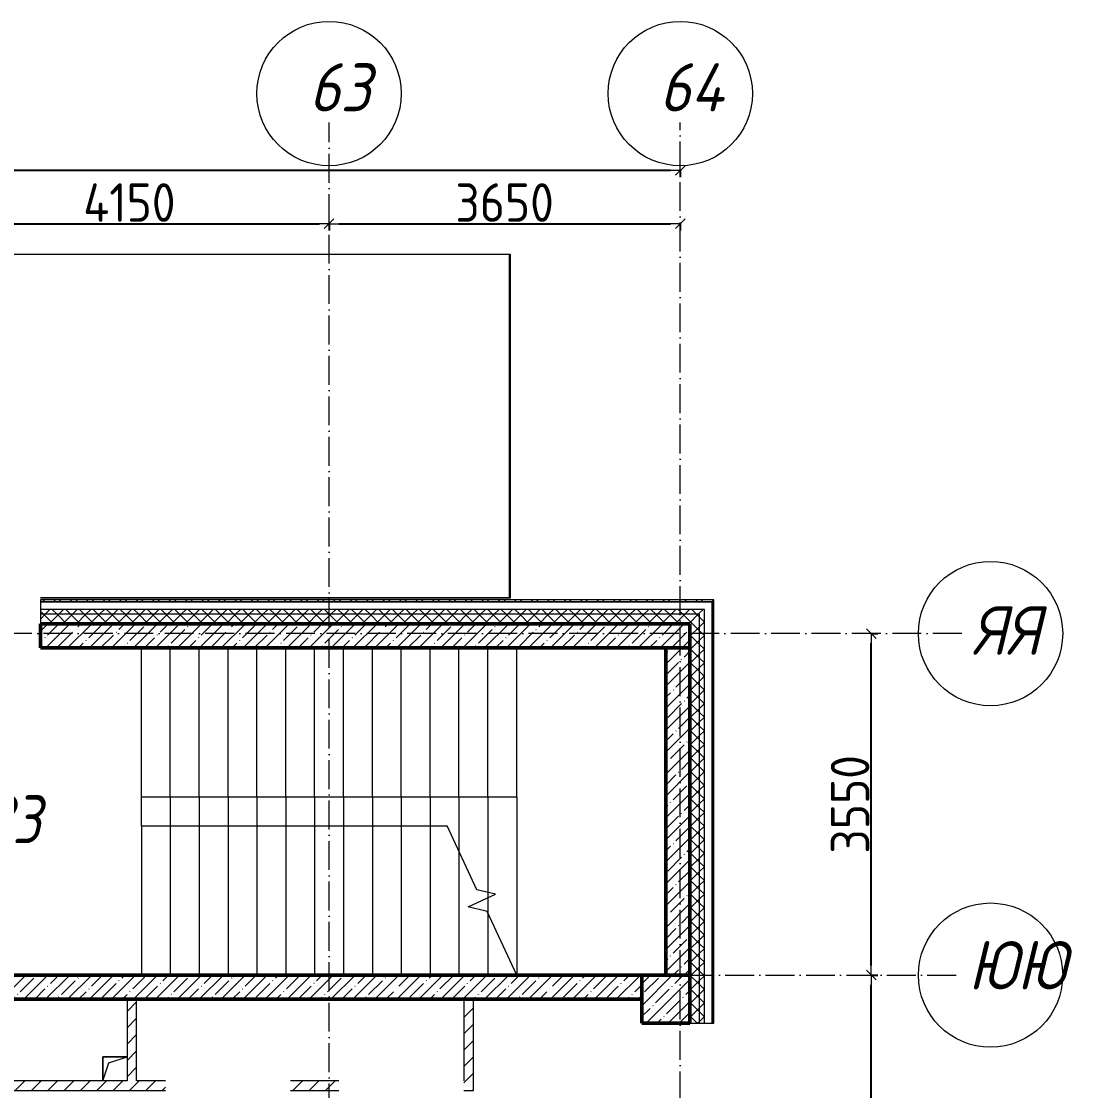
# Model space of a CAD drawing. Header units: millimetres. Extents: x -401725 to 250493, y 305116 to 802890.
# Drawn here: x 78711 to 89636, y 539847 to 550959 of the extents above; entities that cross this region are included whole.
import ezdxf

# ---------------------------------------------------------------- set-up
doc = ezdxf.new("R2010")
doc.units = ezdxf.units.MM
doc.linetypes.add('50_200_ШТРИХ_1Т_ш5_п1_п1_', pattern=[700, 500, -100, 0, -100])
for name, color, linetype, lineweight in [('A-____-____-DIMS', 7, 'Continuous', 9), ('A-FLOR-____-OTLN', 7, 'Continuous', 9), ('A-GENM-____-OTLN', 7, 'Continuous', 9), ('A-WALL-____-MCUT', 7, 'Continuous', 13), ('A-WALL-____-MCUT-1', 7, 'Continuous', 9), ('A-WALL-____-MCUT-2', 7, 'Continuous', 50), ('A-WALL-____-PATT-1', 7, 'Continuous', 9), ('A-WALL-FNSH-MCUT-1', 7, 'Continuous', 9), ('I-WALL-____-OTLN', 7, 'Continuous', 9), ('S-COLS-____-MCUT', 7, 'Continuous', 50), ('S-COLS-____-OTLN', 7, 'Continuous', 9), ('S-GRID-____-IDEN', 7, 'Continuous', 9), ('S-GRID-____-OTLN-1', 7, '50_200_ШТРИХ_1Т_ш5_п1_п1_', 9), ('S-STRS-____-MBND', 7, 'Continuous', 9), ('S-STRS-____-OTLN-1', 7, 'Continuous', 9), ('Марки помещений', 7, 'Continuous', 9)]:
    doc.layers.add(name, color=color, linetype=linetype, lineweight=lineweight)
doc.styles.add('ISOCPEUR_I_2', font='isocpeui.ttf', dxfattribs={"width": 0.85, "height": 2.3})
doc.styles.add('ISOCPEUR_I_9', font='isocpeui.ttf', dxfattribs={"width": 0.9, "height": 250})
doc.styles.add('СПДС', font='isocpeur.ttf', dxfattribs={"width": 0.9})
doc.dimstyles.new('Размера А3', dxfattribs={"dimtxt": 200, "dimasz": 100, "dimexe": 70, "dimexo": 100, "dimgap": 20, "dimtad": 1, "dimdec": 0, "dimrnd": 10, "dimzin": 0, "dimdsep": 46, "dimtxsty": 'СПДС', "dimblk": 'ARROWHEAD_6', "dimcen": 1, "dimclrd": 256, "dimclre": 256, "dimclrt": 256, "dimazin": 0, "dimtfac": 1, "dimtdec": 0, "dimtmove": 2, "dimatfit": 3, "dimfxl": 1, "dimtolj": 1, "dimtzin": 0, "dimarcsym": 0})
pattern_1 = [(45, (-15591.66, 459015.94), (-85.53659, 85.53659), []), (45, (-15534.64, 459015.94), (-85.53659, 85.53659), [])]
pattern_2 = [(45, (-15591.66, 459015.94), (-70.71068, 70.71068), []), (135, (-15591.66, 459015.94), (-70.71068, -70.71068), [])]
pattern_3 = [(45, (-15591.66, 459015.94), (-84.85281, 84.85281), [])]
pattern_4 = [(45, (-15591.66, 459015.94), (-114.04925, 114.04925), []), (45, (-15477.61, 459015.94), (-114.04925, 114.04925), [201.612, -40.322, 3.353, -36.97])]

# ---------------------------------------------------------------- blocks, each defined once
blk = doc.blocks.new('BSC_Колонна _Прямоугольная - 500х500-V104-АР1_План отверстий 2 этажа в осях 1-64_Ю-ЯЯ')
at = {"layer": 'S-COLS-____-OTLN'}
h = blk.add_hatch(dxfattribs=at)
h.set_pattern_fill('FP_117', color=256, style=0, pattern_type=2)
h.set_pattern_definition([(135, (81781.04, -101000), (-114.04925, -114.04925), []), (135, (81781.04, -100885.95), (-114.04925, -114.04925), [201.613, -40.323, 3.353, -36.97])])
h.paths.add_polyline_path([(250, 250), (-250, 250), (-250, -250), (250, -250)], flags=0)
at = {"layer": 'S-COLS-____-MCUT'}
for p, q in [((250, 250), (-250, 250)), ((-250, 250), (-250, -250)), ((250, -250), (250, 250)), ((-250, -250), (250, -250))]:
    blk.add_line(p, q, dxfattribs=at)
blk = doc.blocks.new('AR_Отверстие прямоугольное _в плите_ - AR_Отверстие прямоугольное _в плите_-V183-АР1_План отверстий 2 этажа в осях 1-64_Ю-ЯЯ')
at = {"layer": 'A-GENM-____-OTLN'}
for p, q in [((125, 125), (-125, 125)), ((-125, 125), (-125, -125)), ((-63, 63), (125, 125)), ((-125, -125), (-63, 63))]:
    blk.add_line(p, q, dxfattribs=at)
blk = doc.blocks.new('Ось сетки - Круг_Ø6_00__ISO-2_5_0_9K_-25732049-АР1_План отверстий 2 этажа в осях 1-64_Ю-ЯЯ')
at = {"layer": 'S-GRID-____-IDEN'}
blk.add_circle((0, 0), 3, dxfattribs=at)
blk = doc.blocks.new('ARROWHEAD_6')
at = {"color": 0, "linetype": 'Continuous'}
for p, q in [((0, 0), (-1, 0)), ((-0.5, -0.5), (0.5, 0.5))]:
    blk.add_line(p, q, dxfattribs=at)
blk = doc.blocks.new('*D4571')
at = {"layer": 'A-____-____-DIMS', "lineweight": -2, "transparency": 16777216}
for p, q in [((77758, 548862), (77758, 548786)), ((77858, 548856), (81808, 548856)), ((81908, 548862), (81908, 548786))]:
    blk.add_line(p, q, dxfattribs=at)
at = {"layer": 'Defpoints', "color": 0, "lineweight": 30, "transparency": 16777216}
for p in [(77758, 548962), (81908, 548962), (81908, 548856)]:
    blk.add_point(p, dxfattribs=at)
at = {"layer": 'A-____-____-DIMS', "lineweight": -2, "transparency": 16777216, "xscale": 100, "yscale": 100, "zscale": 100, "rotation": 180}
blk.add_blockref('ARROWHEAD_6', (77758, 548856), dxfattribs=at)
at = {"layer": 'A-____-____-DIMS', "lineweight": -2, "transparency": 16777216, "xscale": 100, "yscale": 100, "zscale": 100}
blk.add_blockref('ARROWHEAD_6', (81908, 548856), dxfattribs=at)
at = {"layer": 'A-____-____-DIMS', "transparency": 16777216, "insert": (79833, 549076), "char_height": 400, "width": 2.38, "attachment_point": 5, "style": 'СПДС'}
blk.add_mtext('\\A1;4150', dxfattribs=at)
blk = doc.blocks.new('*D4572')
at = {"layer": 'A-____-____-DIMS', "lineweight": -2, "transparency": 16777216}
for p, q in [((81908, 548862), (81908, 548786)), ((82008, 548856), (85458, 548856)), ((85558, 548862), (85558, 548786))]:
    blk.add_line(p, q, dxfattribs=at)
at = {"layer": 'Defpoints', "color": 0, "lineweight": 30, "transparency": 16777216}
for p in [(81908, 548962), (85558, 548962), (85558, 548856)]:
    blk.add_point(p, dxfattribs=at)
at = {"layer": 'A-____-____-DIMS', "lineweight": -2, "transparency": 16777216, "xscale": 100, "yscale": 100, "zscale": 100, "rotation": 180}
blk.add_blockref('ARROWHEAD_6', (81908, 548856), dxfattribs=at)
at = {"layer": 'A-____-____-DIMS', "lineweight": -2, "transparency": 16777216, "xscale": 100, "yscale": 100, "zscale": 100}
blk.add_blockref('ARROWHEAD_6', (85558, 548856), dxfattribs=at)
at = {"layer": 'A-____-____-DIMS', "transparency": 16777216, "insert": (83733, 549076), "char_height": 400, "width": 2.49, "attachment_point": 5, "style": 'СПДС'}
blk.add_mtext('\\A1;3650', dxfattribs=at)
blk = doc.blocks.new('*D4573')
at = {"layer": 'A-____-____-DIMS', "lineweight": -2, "transparency": 16777216}
for p, q in [((-17942, 549415), (-17942, 549339)), ((-17842, 549409), (33027, 549409)), ((85458, 549409), (34435, 549409)), ((85558, 549415), (85558, 549339))]:
    blk.add_line(p, q, dxfattribs=at)
at = {"layer": 'Defpoints', "color": 0, "lineweight": 30, "transparency": 16777216}
for p in [(-17942, 549515), (85558, 549515), (85558, 549409)]:
    blk.add_point(p, dxfattribs=at)
at = {"layer": 'A-____-____-DIMS', "lineweight": -2, "transparency": 16777216, "xscale": 100, "yscale": 100, "zscale": 100, "rotation": 180}
blk.add_blockref('ARROWHEAD_6', (-17942, 549409), dxfattribs=at)
at = {"layer": 'A-____-____-DIMS', "lineweight": -2, "transparency": 16777216, "xscale": 100, "yscale": 100, "zscale": 100}
blk.add_blockref('ARROWHEAD_6', (85558, 549409), dxfattribs=at)
at = {"layer": 'A-____-____-DIMS', "transparency": 16777216, "insert": (33047, 549835), "char_height": 400, "width": 3.54, "attachment_point": 1, "line_spacing_factor": 1.149209, "style": 'СПДС'}
blk.add_mtext('\\A1;103500', dxfattribs=at)
blk = doc.blocks.new('*D4588')
at = {"layer": 'A-____-____-DIMS', "lineweight": -2, "transparency": 16777216}
for p, q in [((87537, 541047), (87613, 541047)), ((87543, 534697), (87543, 540947)), ((87537, 534597), (87613, 534597))]:
    blk.add_line(p, q, dxfattribs=at)
at = {"layer": 'Defpoints', "color": 0, "lineweight": 30, "transparency": 16777216}
for p in [(87437, 541047), (87543, 541047), (87437, 534597)]:
    blk.add_point(p, dxfattribs=at)
at = {"layer": 'A-____-____-DIMS', "lineweight": -2, "transparency": 16777216, "xscale": 100, "yscale": 100, "zscale": 100}
for p, rotation in [((87543, 541047), 90), ((87543, 534597), 270)]:
    blk.add_blockref('ARROWHEAD_6', p, dxfattribs=dict(at, rotation=rotation))
at = {"layer": 'A-____-____-DIMS', "transparency": 16777216, "insert": (87323, 537822), "char_height": 400, "width": 2.56, "attachment_point": 5, "rotation": 90, "style": 'СПДС'}
blk.add_mtext('\\A1;6450', dxfattribs=at)
blk = doc.blocks.new('*D4589')
at = {"layer": 'A-____-____-DIMS', "lineweight": -2, "transparency": 16777216}
for p, q in [((87537, 544597), (87613, 544597)), ((87543, 541147), (87543, 544497)), ((87537, 541047), (87613, 541047))]:
    blk.add_line(p, q, dxfattribs=at)
at = {"layer": 'Defpoints', "color": 0, "lineweight": 30, "transparency": 16777216}
for p in [(87437, 544597), (87543, 544597), (87437, 541047)]:
    blk.add_point(p, dxfattribs=at)
at = {"layer": 'A-____-____-DIMS', "lineweight": -2, "transparency": 16777216, "xscale": 100, "yscale": 100, "zscale": 100}
for p, rotation in [((87543, 544597), 90), ((87543, 541047), 270)]:
    blk.add_blockref('ARROWHEAD_6', p, dxfattribs=dict(at, rotation=rotation))
at = {"layer": 'A-____-____-DIMS', "transparency": 16777216, "insert": (87323, 542822), "char_height": 400, "width": 2.49, "attachment_point": 5, "rotation": 90, "style": 'СПДС'}
blk.add_mtext('\\A1;3550', dxfattribs=at)
blk = doc.blocks.new('2этаж')
at = {"layer": 'S-GRID-____-OTLN-1', "color": 251, "ltscale": 0.6, "true_color": 0x636466}
for p, q in [((81908.3, 508532.6), (81908.3, 549908.8)), ((85558.3, 498997), (85558.3, 549908.8)), ((88482.7, 544597), (-20260.4, 544597)), ((-20260.4, 541047), (88482.7, 541047))]:
    blk.add_line(p, q, dxfattribs=at)
at = {"layer": 'S-GRID-____-IDEN', "xscale": 250, "yscale": 250, "zscale": 99.99999999999993}
for p in [(81908.3, 550208.8), (85558.3, 550208.8)]:
    blk.add_blockref('Ось сетки - Круг_Ø6_00__ISO-2_5_0_9K_-25732049-АР1_План отверстий 2 этажа в осях 1-64_Ю-ЯЯ', p, dxfattribs=at)
for p, rotation in [((88782.7, 544597), 89.9999999999998), ((88782.7, 541047), 269.9999999999995)]:
    blk.add_blockref('Ось сетки - Круг_Ø6_00__ISO-2_5_0_9K_-25732049-АР1_План отверстий 2 этажа в осях 1-64_Ю-ЯЯ', p, dxfattribs=dict(at, rotation=rotation))
at = {"layer": 'S-GRID-____-IDEN', "char_height": 500, "attachment_point": 1, "style": 'ISOCPEUR_I_9'}
for s, insert, width in [('63', (81698.8, 550523.4), 404.05), ('64', (85339.8, 550523.4), 425.696), ('ЯЯ', (88593.1, 544878.9), 447.342), ('ЮЮ', (88552.4, 541399.4), 533.924)]:
    blk.add_mtext(s, dxfattribs=dict(at, insert=insert, width=width))
at = {"layer": 'A-____-____-DIMS'}
dim = blk.add_linear_dim(base=(85558.3, 549408.6), p1=(-17941.7, 549514.7), p2=(85558.3, 549514.7), dimstyle='Размера А3', override={"dimtxt": 400}, dxfattribs=at)
dim.commit()
dim.dimension.update_dxf_attribs({"geometry": '*D4573', "text_midpoint": (33731.2, 549568.6), "dimtype": 160})
for base, p1, p2, picture, middle in [((81908.3, 548856.4), (77758.3, 548962.5), (81908.3, 548962.5), '*D4571', (79833.3, 549076.4)), ((85558.3, 548856.4), (81908.3, 548962.5), (85558.3, 548962.5), '*D4572', (83733.3, 549076.4))]:
    dim = blk.add_linear_dim(base=base, p1=p1, p2=p2, dimstyle='Размера А3', override={"dimtxt": 400}, dxfattribs=at)
    dim.commit()
    dim.dimension.update_dxf_attribs({"geometry": picture, "text_midpoint": middle})
for base, p1, p2, picture, middle in [((87542.6, 544597), (87436.5, 541047), (87436.5, 544597), '*D4589', (87322.6, 542822)), ((87542.6, 541047), (87436.5, 534597), (87436.5, 541047), '*D4588', (87322.6, 537822))]:
    dim = blk.add_linear_dim(base=base, p1=p1, p2=p2, angle=90, dimstyle='Размера А3', override={"dimtxt": 400}, dxfattribs=at)
    dim.commit()
    dim.dimension.update_dxf_attribs({"geometry": picture, "text_midpoint": middle})

msp = doc.modelspace()

# ---------------------------------------------------------------- hatches: boundary and pattern name
at = {"layer": 'A-WALL-____-PATT-1'}
h = msp.add_hatch(dxfattribs=at)
h.set_pattern_fill('FP_3', color=256, style=0, pattern_type=2)
h.set_pattern_definition(pattern_1)
h.paths.add_polyline_path([(85888.3366, 544926.983), (85908.3366, 544926.983), (85908.3366, 544946.983), (78908.3366, 544946.983), (78908.3366, 544926.983), (83373.1929, 544926.983)], flags=0)
h.paths.add_polyline_path([(77908.3366, 544926.983), (77908.3366, 544946.983), (76158.3366, 544946.983), (76158.3366, 544926.983), (76303.1902, 544926.983)], flags=0)
h.paths.add_polyline_path([(73651.9392, 544926.983), (74358.3366, 544926.983), (74358.3366, 544946.983), (73418.3366, 544946.983), (73418.3366, 544926.983)], flags=0)
h = msp.add_hatch(dxfattribs=at)
h.set_pattern_fill('FP_3', color=256, style=0, pattern_type=2)
h.set_pattern_definition(pattern_1)
h.paths.add_polyline_path([(85908.3366, 528496.983), (85908.3366, 529746.983), (85888.3366, 529746.983), (85888.3366, 528496.983)], flags=0)
h.paths.add_polyline_path([(85888.3366, 531546.983), (85908.3366, 531546.983), (85908.3366, 532746.983), (85888.3366, 532746.983), (85888.3366, 532384.6563)], flags=0)
h.paths.add_polyline_path([(85908.3366, 534546.983), (85908.3366, 535746.983), (85888.3366, 535746.983), (85888.3366, 534546.983)], flags=0)
h.paths.add_polyline_path([(85908.3366, 537546.983), (85908.3366, 538746.983), (85888.3366, 538746.983), (85888.3366, 537546.983)], flags=0)
h.paths.add_polyline_path([(85908.3366, 540546.983), (85908.3366, 544926.983), (85888.3366, 544926.983), (85888.3366, 540546.983)], flags=0)
h = msp.add_hatch(dxfattribs=at)
h.set_pattern_fill('FP_1', color=256, style=0, pattern_type=2)
h.set_pattern_definition(pattern_2)
h.paths.add_polyline_path([(85758.3366, 544796.983), (85808.3366, 544796.983), (85808.3366, 544846.983), (78908.3366, 544846.983), (78908.3366, 544796.983), (83373.1929, 544796.983)], flags=0)
h.paths.add_polyline_path([(73651.9392, 544796.983), (74358.3366, 544796.983), (74358.3366, 544846.983), (73158.3366, 544846.983), (73158.3366, 544796.983)], flags=0)
h.paths.add_polyline_path([(76158.3366, 544796.983), (77908.3366, 544796.983), (77908.3366, 544846.983), (76158.3366, 544846.983)], flags=0)
h.paths.add_polyline_path([(71358.3366, 544796.983), (71358.3366, 544846.983), (70233.3366, 544846.983), (70233.3366, 544796.983), (71000.6882, 544796.983)], flags=0)
h.paths.add_polyline_path([(68433.3366, 544796.983), (68433.3366, 544846.983), (67308.3366, 544846.983), (67308.3366, 544796.983), (68349.4372, 544796.983)], flags=0)
h.paths.add_polyline_path([(61458.3366, 544796.983), (62658.3366, 544796.983), (62658.3366, 544846.983), (61458.3366, 544846.983)], flags=0)
h.paths.add_polyline_path([(59658.3366, 544796.983), (59658.3366, 544846.983), (56108.3366, 544846.983), (56108.3366, 544796.983), (58628.1836, 544796.983)], flags=0)
h.paths.add_polyline_path([(54308.3366, 544796.983), (54308.3366, 544846.983), (53108.3366, 544846.983), (53108.3366, 544796.983)], flags=0)
h.paths.add_polyline_path([(51308.3366, 544796.983), (51308.3366, 544846.983), (50108.3366, 544846.983), (50108.3366, 544796.983)], flags=0)
h.paths.add_polyline_path([(48308.3366, 544796.983), (48308.3366, 544846.983), (47058.3366, 544846.983), (47058.3366, 544796.983), (48023.1796, 544796.983)], flags=0)
h.paths.add_polyline_path([(44488.1782, 544796.983), (45258.3366, 544796.983), (45258.3366, 544846.983), (44058.3366, 544846.983), (44058.3366, 544796.983)], flags=0)
h.paths.add_polyline_path([(42258.3366, 544796.983), (42258.3366, 544846.983), (41058.3366, 544846.983), (41058.3366, 544796.983), (41836.9272, 544796.983)], flags=0)
h.paths.add_polyline_path([(39258.3366, 544796.983), (39258.3366, 544846.983), (38058.3366, 544846.983), (38058.3366, 544796.983)], flags=0)
h.paths.add_polyline_path([(35650.6749, 544796.983), (36258.3366, 544796.983), (36258.3366, 544846.983), (34608.3366, 544846.983), (34608.3366, 544796.983), (34766.9245, 544796.983)], flags=0)
h = msp.add_hatch(dxfattribs=at)
h.set_pattern_fill('FP_1', color=256, style=0, pattern_type=2)
h.set_pattern_definition(pattern_2)
h.paths.add_polyline_path([(85658.3366, 544696.983), (85758.3366, 544696.983), (85758.3366, 544796.983), (78908.3366, 544796.983), (78908.3366, 544696.983), (83373.1929, 544696.983)], flags=0)
h.paths.add_polyline_path([(77408.3366, 544696.983), (77908.3366, 544696.983), (77908.3366, 544796.983), (76158.3366, 544796.983), (76158.3366, 544702.983), (76233.3366, 544702.983), (76233.3366, 544696.983), (76303.1902, 544696.983)], flags=0)
h.paths.add_polyline_path([(73651.9392, 544696.983), (74283.3366, 544696.983), (74283.3366, 544702.983), (74358.3366, 544702.983), (74358.3366, 544796.983), (73158.3366, 544796.983), (73158.3366, 544696.983)], flags=0)
h.paths.add_polyline_path([(71000.6882, 544696.983), (71283.3366, 544696.983), (71283.3366, 544702.983), (71358.3366, 544702.983), (71358.3366, 544796.983), (70233.3366, 544796.983), (70233.3366, 544702.983), (70308.3366, 544702.983), (70308.3366, 544696.983)], flags=0)
h.paths.add_polyline_path([(68349.4372, 544696.983), (68358.3366, 544696.983), (68358.3366, 544702.983), (68433.3366, 544702.983), (68433.3366, 544796.983), (67308.3366, 544796.983), (67308.3366, 544696.983), (67808.3366, 544696.983)], flags=0)
h.paths.add_polyline_path([(61908.3366, 544696.983), (62583.3366, 544696.983), (62583.3366, 544702.983), (62658.3366, 544702.983), (62658.3366, 544796.983), (61458.3366, 544796.983), (61458.3366, 544702.983), (61533.3366, 544702.983), (61533.3366, 544696.983)], flags=0)
h.paths.add_polyline_path([(59658.3366, 544696.983), (59658.3366, 544796.983), (56108.3366, 544796.983), (56108.3366, 544702.983), (56183.3366, 544702.983), (56183.3366, 544696.983), (59158.3366, 544696.983)], flags=0)
h.paths.add_polyline_path([(53108.3366, 544696.983), (54233.3366, 544696.983), (54233.3366, 544702.983), (54308.3366, 544702.983), (54308.3366, 544796.983), (53108.3366, 544796.983)], flags=0)
h.paths.add_polyline_path([(50183.3366, 544696.983), (51233.3366, 544696.983), (51233.3366, 544702.983), (51308.3366, 544702.983), (51308.3366, 544796.983), (50108.3366, 544796.983), (50108.3366, 544702.983), (50183.3366, 544702.983)], flags=0)
h.paths.add_polyline_path([(48233.3366, 544696.983), (48233.3366, 544702.983), (48308.3366, 544702.983), (48308.3366, 544796.983), (47058.3366, 544796.983), (47058.3366, 544702.983), (47133.3366, 544702.983), (47133.3366, 544696.983), (48023.1796, 544696.983)], flags=0)
h.paths.add_polyline_path([(45183.3366, 544696.983), (45183.3366, 544702.983), (45258.3366, 544702.983), (45258.3366, 544796.983), (44058.3366, 544796.983), (44058.3366, 544702.983), (44133.3366, 544702.983), (44133.3366, 544696.983), (44488.1782, 544696.983)], flags=0)
h.paths.add_polyline_path([(42183.3366, 544696.983), (42183.3366, 544702.983), (42258.3366, 544702.983), (42258.3366, 544796.983), (41058.3366, 544796.983), (41058.3366, 544702.983), (41133.3366, 544702.983), (41133.3366, 544696.983), (41836.9272, 544696.983)], flags=0)
h.paths.add_polyline_path([(38133.3366, 544696.983), (39183.3366, 544696.983), (39183.3366, 544702.983), (39258.3366, 544702.983), (39258.3366, 544796.983), (38058.3366, 544796.983), (38058.3366, 544702.983), (38133.3366, 544702.983)], flags=0)
h.paths.add_polyline_path([(36183.3366, 544696.983), (36183.3366, 544702.983), (36258.3366, 544702.983), (36258.3366, 544796.983), (34608.3366, 544796.983), (34608.3366, 544696.983), (35650.6749, 544696.983)], flags=0)
h = msp.add_hatch(dxfattribs=at)
h.set_pattern_fill('FP_1', color=256, style=0, pattern_type=2)
h.set_pattern_definition(pattern_2)
h.paths.add_polyline_path([(85808.3366, 505831.983), (85808.3366, 506096.983), (85758.3366, 506096.983), (85758.3366, 505831.983)], flags=0)
h.paths.add_polyline_path([(85758.3366, 507096.983), (85808.3366, 507096.983), (85808.3366, 514796.983), (85758.3366, 514796.983), (85758.3366, 509782.8834)], flags=0)
h.paths.add_polyline_path([(85758.3366, 528496.983), (85808.3366, 528496.983), (85808.3366, 529746.983), (85758.3366, 529746.983), (85758.3366, 529155.8316)], flags=0)
h.paths.add_polyline_path([(85758.3366, 531546.983), (85808.3366, 531546.983), (85808.3366, 532746.983), (85758.3366, 532746.983), (85758.3366, 532384.6563)], flags=0)
h.paths.add_polyline_path([(85808.3366, 534546.983), (85808.3366, 535746.983), (85758.3366, 535746.983), (85758.3366, 534546.983)], flags=0)
h.paths.add_polyline_path([(85808.3366, 537546.983), (85808.3366, 538746.983), (85758.3366, 538746.983), (85758.3366, 537546.983)], flags=0)
h.paths.add_polyline_path([(85808.3366, 540546.983), (85808.3366, 544796.983), (85758.3366, 544796.983), (85758.3366, 540546.983)], flags=0)
h = msp.add_hatch(dxfattribs=at)
h.set_pattern_fill('FP_13', color=256, style=0, pattern_type=2)
h.set_pattern_definition(pattern_4)
h.paths.add_polyline_path([(85658.3366, 544446.983), (85658.3366, 544696.983), (78908.3366, 544696.983), (78908.3366, 544446.983), (83373.1929, 544446.983)], flags=0)
h = msp.add_hatch(dxfattribs=at)
h.set_pattern_fill('FP_1', color=256, style=0, pattern_type=2)
h.set_pattern_definition(pattern_2)
h.paths.add_polyline_path([(85658.3366, 505831.983), (85758.3366, 505831.983), (85758.3366, 506096.983), (85658.3366, 506096.983)], flags=0)
h.paths.add_polyline_path([(85758.3366, 507096.983), (85758.3366, 514796.983), (85664.3366, 514796.983), (85664.3366, 514721.983), (85658.3366, 514721.983), (85658.3366, 507096.983)], flags=0)
h.paths.add_polyline_path([(85758.3366, 528496.983), (85758.3366, 529746.983), (85664.3366, 529746.983), (85664.3366, 529671.983), (85658.3366, 529671.983), (85658.3366, 528571.983), (85664.3366, 528571.983), (85664.3366, 528496.983)], flags=0)
h.paths.add_polyline_path([(85664.3366, 531546.983), (85758.3366, 531546.983), (85758.3366, 532746.983), (85658.3366, 532746.983), (85658.3366, 531621.983), (85664.3366, 531621.983), (85664.3366, 531552.983)], flags=0)
h.paths.add_polyline_path([(85664.3366, 534546.983), (85758.3366, 534546.983), (85758.3366, 535746.983), (85664.3366, 535746.983), (85664.3366, 535671.983), (85658.3366, 535671.983), (85658.3366, 534621.983), (85664.3366, 534621.983), (85664.3366, 534552.983)], flags=0)
h.paths.add_polyline_path([(85664.3366, 537546.983), (85758.3366, 537546.983), (85758.3366, 538746.983), (85664.3366, 538746.983), (85664.3366, 538671.983), (85658.3366, 538671.983), (85658.3366, 537621.983), (85664.3366, 537621.983), (85664.3366, 537552.983)], flags=0)
h.paths.add_polyline_path([(85758.3366, 540546.983), (85758.3366, 544696.983), (85658.3366, 544696.983), (85658.3366, 540546.983)], flags=0)
h = msp.add_hatch(dxfattribs=at)
h.set_pattern_fill('FP_13', color=256, style=0, pattern_type=2)
h.set_pattern_definition(pattern_4)
h.paths.add_polyline_path([(85658.3366, 541046.983), (85658.3366, 544446.983), (85408.3366, 544446.983), (85408.3366, 541046.983)], flags=0)
h = msp.add_hatch(dxfattribs=at)
h.set_pattern_fill('FP_13', color=256, style=0, pattern_type=2)
h.set_pattern_definition(pattern_4)
h.paths.add_polyline_path([(85158.3366, 540796.983), (85158.3366, 541046.983), (78158.3366, 541046.983), (78158.3366, 540796.983), (85140.6936, 540796.983)], flags=0)
h = msp.add_hatch(dxfattribs=at)
h.set_pattern_fill('FP_4', color=256, style=0, pattern_type=2)
h.set_pattern_definition(pattern_3)
h.paths.add_polyline_path([(79808.3366, 539946.983), (79908.3366, 539946.983), (79908.3366, 540796.983), (79808.3366, 540796.983)], flags=0)
h = msp.add_hatch(dxfattribs=at)
h.set_pattern_fill('FP_4', color=256, style=0, pattern_type=2)
h.set_pattern_definition(pattern_3)
h.paths.add_polyline_path([(83373.1929, 539846.983), (83408.3366, 539846.983), (83408.3366, 540796.6355), (83308.3366, 540796.6355), (83308.3366, 539846.983)], flags=0)
h = msp.add_hatch(dxfattribs=at)
h.set_pattern_fill('FP_4', color=256, style=0, pattern_type=2)
h.set_pattern_definition(pattern_3)
h.paths.add_polyline_path([(78358.3366, 539846.983), (80208.3366, 539846.983), (80208.3366, 539946.983), (78358.3366, 539946.983)], flags=0)
h.paths.add_polyline_path([(82008.3366, 539846.983), (82008.3366, 539946.983), (81508.3366, 539946.983), (81508.3366, 539846.983), (81605.6922, 539846.983)], flags=0)

# ---------------------------------------------------------------- linework, layer by layer
at = {"layer": 'A-FLOR-____-OTLN'}
for p, q in [((79958.3366, 542596.983), (79958.3366, 544446.983)), ((79558.3366, 540196.983), (79808.3366, 540196.983)), ((79558.3366, 539946.983), (79558.3366, 540196.983))]:
    msp.add_line(p, q, dxfattribs=at)
at = {"layer": 'A-WALL-____-MCUT'}
for p, q in [((85888.3366, 544926.983), (78908.3366, 544926.983)), ((78908.3366, 544926.983), (78908.3366, 544696.983)), ((85888.3366, 544696.983), (85888.3366, 544926.983)), ((85658.3366, 544696.983), (85658.3366, 544446.983)), ((85888.3366, 540546.983), (85888.3366, 544696.983)), ((85658.3366, 540546.983), (85888.3366, 540546.983))]:
    msp.add_line(p, q, dxfattribs=at)
at = {"layer": 'A-WALL-____-MCUT-1'}
for p, q in [((85808.3366, 544846.983), (78908.3366, 544846.983)), ((85808.3366, 540546.983), (85808.3366, 544846.983)), ((85758.3366, 544796.983), (78908.3366, 544796.983)), ((85758.3366, 540546.983), (85758.3366, 544796.983))]:
    msp.add_line(p, q, dxfattribs=at)
at = {"layer": 'A-WALL-____-MCUT-2'}
for p, q in [((78908.3366, 544696.983), (85658.3366, 544696.983)), ((78908.3366, 544696.983), (78908.3366, 544446.983)), ((85658.3366, 541046.983), (85658.3366, 544696.983)), ((85658.3366, 544446.983), (78908.3366, 544446.983)), ((85408.3366, 544446.983), (85408.3366, 541046.983)), ((85658.3366, 544446.983), (85658.3366, 541046.983)), ((85158.3366, 541046.983), (78158.3366, 541046.983)), ((78158.3366, 540796.983), (85158.3366, 540796.983))]:
    msp.add_line(p, q, dxfattribs=at)
at = {"layer": 'A-WALL-FNSH-MCUT-1'}
for p, q in [((85908.3366, 544946.983), (78908.3366, 544946.983)), ((78908.3366, 544946.983), (78908.3366, 544926.983)), ((78908.3366, 544926.983), (85888.3366, 544926.983)), ((85888.3366, 544926.983), (85888.3366, 540546.983)), ((85908.3366, 540546.983), (85908.3366, 544946.983)), ((79808.3366, 540796.983), (79808.3366, 539946.983)), ((79908.3366, 539946.983), (79908.3366, 540796.983)), ((83308.3366, 540796.6355), (83308.3366, 539946.983)), ((83408.3366, 540796.6355), (83308.3366, 540796.6355)), ((83408.3366, 539846.983), (83408.3366, 540796.6355)), ((85888.3366, 540546.983), (85908.3366, 540546.983)), ((79808.3366, 539946.983), (77758.3366, 539946.983)), ((80208.3366, 539946.983), (79908.3366, 539946.983)), ((82008.3366, 539946.983), (81508.3366, 539946.983)), ((77658.3366, 539846.983), (80208.3366, 539846.983)), ((81508.3366, 539846.983), (82008.3366, 539846.983)), ((83308.3366, 539846.983), (83408.3366, 539846.983))]:
    msp.add_line(p, q, dxfattribs=at)
at = {"layer": 'I-WALL-____-OTLN'}
for p, q in [((71338.6069, 548540.6702), (83789.6665, 548540.6702)), ((83783.6665, 548534.6702), (71338.6069, 548534.6702)), ((83783.6665, 544965.983), (83783.6665, 548540.6702)), ((83789.6665, 548540.6702), (83789.6665, 544965.983)), ((78908.3366, 544971.983), (83783.6665, 544971.983)), ((83789.6665, 544965.983), (78908.3366, 544965.983))]:
    msp.add_line(p, q, dxfattribs=at)
at = {"layer": 'S-STRS-____-MBND'}
for p, q in [((83444.1209, 541935.2714), (83135.5598, 542596.983)), ((83638.5588, 541888.0171), (83444.1209, 541935.2714)), ((83355.3376, 541755.9489), (83638.5588, 541888.0171)), ((83549.7755, 541708.6945), (83355.3376, 541755.9489)), ((83858.3366, 541046.983), (83549.7755, 541708.6945))]:
    msp.add_line(p, q, dxfattribs=at)
at = {"layer": 'S-STRS-____-OTLN-1'}
for p, q in [((79958.3366, 542896.6355), (79958.3366, 544446.6355)), ((80258.3366, 544446.6355), (79958.3366, 544446.6355)), ((80558.3366, 544446.6355), (80258.3366, 544446.6355)), ((80258.3366, 542896.6355), (80258.3366, 544446.6355)), ((80258.3366, 542896.6355), (80258.3366, 544446.6355)), ((80858.3366, 544446.6355), (80558.3366, 544446.6355)), ((80558.3366, 542896.6355), (80558.3366, 544446.6355)), ((80558.3366, 542896.6355), (80558.3366, 544446.6355)), ((81158.3366, 544446.6355), (80858.3366, 544446.6355)), ((80858.3366, 542896.6355), (80858.3366, 544446.6355)), ((80858.3366, 542896.6355), (80858.3366, 544446.6355)), ((81458.3366, 544446.6355), (81158.3366, 544446.6355)), ((81158.3366, 542896.6355), (81158.3366, 544446.6355)), ((81158.3366, 542896.6355), (81158.3366, 544446.6355)), ((81758.3366, 544446.6355), (81458.3366, 544446.6355)), ((81458.3366, 542896.6355), (81458.3366, 544446.6355)), ((81458.3366, 542896.6355), (81458.3366, 544446.6355)), ((82058.3366, 544446.6355), (81758.3366, 544446.6355)), ((81758.3366, 542896.6355), (81758.3366, 544446.6355)), ((81758.3366, 542896.6355), (81758.3366, 544446.6355)), ((82358.3366, 544446.6355), (82058.3366, 544446.6355)), ((82058.3366, 542896.6355), (82058.3366, 544446.6355)), ((82058.3366, 542896.6355), (82058.3366, 544446.6355)), ((82658.3366, 544446.6355), (82358.3366, 544446.6355)), ((82358.3366, 542896.6355), (82358.3366, 544446.6355)), ((82358.3366, 542896.6355), (82358.3366, 544446.6355)), ((82958.3366, 544446.6355), (82658.3366, 544446.6355)), ((82658.3366, 542896.6355), (82658.3366, 544446.6355)), ((82658.3366, 542896.6355), (82658.3366, 544446.6355)), ((83258.3366, 544446.6355), (82958.3366, 544446.6355)), ((82958.3366, 542896.6355), (82958.3366, 544446.6355)), ((82958.3366, 542896.6355), (82958.3366, 544446.6355)), ((83558.3366, 544446.6355), (83258.3366, 544446.6355)), ((83258.3366, 542896.6355), (83258.3366, 544446.6355)), ((83258.3366, 542896.6355), (83258.3366, 544446.6355)), ((83858.3366, 544446.6355), (83558.3366, 544446.6355)), ((83558.3366, 542896.6355), (83558.3366, 544446.6355)), ((83558.3366, 542896.6355), (83558.3366, 544446.6355)), ((85408.3366, 544446.6355), (83858.3366, 544446.6355)), ((83858.3366, 542896.6355), (83858.3366, 544446.6355)), ((83858.3366, 542896.6355), (83858.3366, 544446.6355)), ((80258.3366, 542896.6355), (79958.3366, 542896.6355)), ((80558.3366, 542896.6355), (80258.3366, 542896.6355)), ((80258.3366, 542896.6355), (80258.3366, 542596.983)), ((80258.3366, 542896.6355), (80258.3366, 542596.983)), ((80858.3366, 542896.6355), (80558.3366, 542896.6355)), ((80558.3366, 542896.6355), (80558.3366, 542596.983)), ((80558.3366, 542896.6355), (80558.3366, 542596.983)), ((81158.3366, 542896.6355), (80858.3366, 542896.6355)), ((80858.3366, 542896.6355), (80858.3366, 542596.983)), ((80858.3366, 542896.6355), (80858.3366, 542596.983)), ((81458.3366, 542896.6355), (81158.3366, 542896.6355)), ((81158.3366, 542896.6355), (81158.3366, 542596.983)), ((81158.3366, 542896.6355), (81158.3366, 542596.983)), ((81758.3366, 542896.6355), (81458.3366, 542896.6355)), ((81458.3366, 542896.6355), (81458.3366, 542596.983)), ((81458.3366, 542896.6355), (81458.3366, 542596.983)), ((82058.3366, 542896.6355), (81758.3366, 542896.6355)), ((81758.3366, 542896.6355), (81758.3366, 542596.983)), ((81758.3366, 542896.6355), (81758.3366, 542596.983)), ((82358.3366, 542896.6355), (82058.3366, 542896.6355)), ((82058.3366, 542896.6355), (82058.3366, 542596.983)), ((82058.3366, 542896.6355), (82058.3366, 542596.983)), ((82658.3366, 542896.6355), (82358.3366, 542896.6355)), ((82358.3366, 542896.6355), (82358.3366, 542596.983)), ((82358.3366, 542896.6355), (82358.3366, 542596.983)), ((82958.3366, 542896.6355), (82658.3366, 542896.6355)), ((82658.3366, 542896.6355), (82658.3366, 542596.983)), ((82658.3366, 542896.6355), (82658.3366, 542596.983)), ((83258.3366, 542896.6355), (82958.3366, 542896.6355)), ((82958.3366, 542896.6355), (82958.3366, 542596.983)), ((82958.3366, 542896.6355), (82958.3366, 542596.983)), ((83558.3366, 542896.6355), (83258.3366, 542896.6355)), ((83258.3366, 542896.6355), (83258.3366, 542333.6871)), ((83258.3366, 542896.6355), (83258.3366, 542333.6871)), ((83858.3366, 542896.6355), (83558.3366, 542896.6355)), ((83558.3366, 542896.6355), (83558.3366, 541907.5135)), ((83558.3366, 542896.6355), (83558.3366, 541907.5135)), ((83858.3366, 542896.6355), (83858.3366, 541046.983)), ((83858.3366, 542896.6355), (83858.3366, 541046.983)), ((79958.3366, 542596.983), (79958.3366, 541046.983)), ((79958.3366, 542596.983), (80258.3366, 542596.983)), ((79958.3366, 542596.983), (79958.3366, 541046.983)), ((80258.3366, 542596.983), (80558.3366, 542596.983)), ((80258.3366, 542596.983), (80258.3366, 541046.983)), ((80258.3366, 542596.983), (80258.3366, 541046.983)), ((80558.3366, 542596.983), (80858.3366, 542596.983)), ((80558.3366, 542596.983), (80558.3366, 541046.983)), ((80558.3366, 542596.983), (80558.3366, 541046.983)), ((80858.3366, 542596.983), (81158.3366, 542596.983)), ((80858.3366, 542596.983), (80858.3366, 541046.983)), ((80858.3366, 542596.983), (80858.3366, 541046.983)), ((81158.3366, 542596.983), (81458.3366, 542596.983)), ((81158.3366, 542596.983), (81158.3366, 541046.983)), ((81158.3366, 542596.983), (81158.3366, 541046.983)), ((81458.3366, 542596.983), (81758.3366, 542596.983)), ((81458.3366, 542596.983), (81458.3366, 541046.983)), ((81458.3366, 542596.983), (81458.3366, 541046.983)), ((81758.3366, 542596.983), (82058.3366, 542596.983)), ((81758.3366, 542596.983), (81758.3366, 541046.983)), ((81758.3366, 542596.983), (81758.3366, 541046.983)), ((82058.3366, 542596.983), (82358.3366, 542596.983)), ((82058.3366, 542596.983), (82058.3366, 541046.983)), ((82058.3366, 542596.983), (82058.3366, 541046.983)), ((82358.3366, 542596.983), (82658.3366, 542596.983)), ((82358.3366, 542596.983), (82358.3366, 541046.983)), ((82358.3366, 542596.983), (82358.3366, 541046.983)), ((82658.3366, 542596.983), (82958.3366, 542596.983)), ((82658.3366, 542596.983), (82658.3366, 541046.983)), ((82658.3366, 542596.983), (82658.3366, 541046.983)), ((82958.3366, 542596.983), (83135.5598, 542596.983)), ((82958.3366, 542596.983), (82958.3366, 541046.983)), ((82958.3366, 542596.983), (82958.3366, 541046.983)), ((83258.3366, 542333.6871), (83258.3366, 541046.983)), ((83258.3366, 542333.6871), (83258.3366, 541046.983)), ((83558.3366, 541907.5135), (83558.3366, 541850.6089)), ((83558.3366, 541907.5135), (83558.3366, 541850.6089)), ((83558.3366, 541850.6089), (83558.3366, 541690.335)), ((83558.3366, 541850.6089), (83558.3366, 541690.335)), ((83558.3366, 541690.335), (83558.3366, 541046.983)), ((83558.3366, 541690.335), (83558.3366, 541046.983))]:
    msp.add_line(p, q, dxfattribs=at)

# ---------------------------------------------------------------- block references
at = {"color": 18, "true_color": 0x000000}
msp.add_blockref('2этаж', (0, 0), dxfattribs=at)
at = {"layer": 'A-GENM-____-OTLN'}
msp.add_blockref('AR_Отверстие прямоугольное _в плите_ - AR_Отверстие прямоугольное _в плите_-V183-АР1_План отверстий 2 этажа в осях 1-64_Ю-ЯЯ', (79683.3366, 540071.983), dxfattribs=at)
at = {"layer": 'S-COLS-____-OTLN', "rotation": 269.9999999999997}
msp.add_blockref('BSC_Колонна _Прямоугольная - 500х500-V104-АР1_План отверстий 2 этажа в осях 1-64_Ю-ЯЯ', (85408.3366, 540796.983), dxfattribs=at)

# ---------------------------------------------------------------- texts
at = {"layer": 'Марки помещений', "insert": (77616.6984, 542917.0807), "char_height": 500, "width": 785.65375, "attachment_point": 1, "style": 'ISOCPEUR_I_2'}
msp.add_mtext('2.023', dxfattribs=at)

doc.saveas('drawing.dxf')
